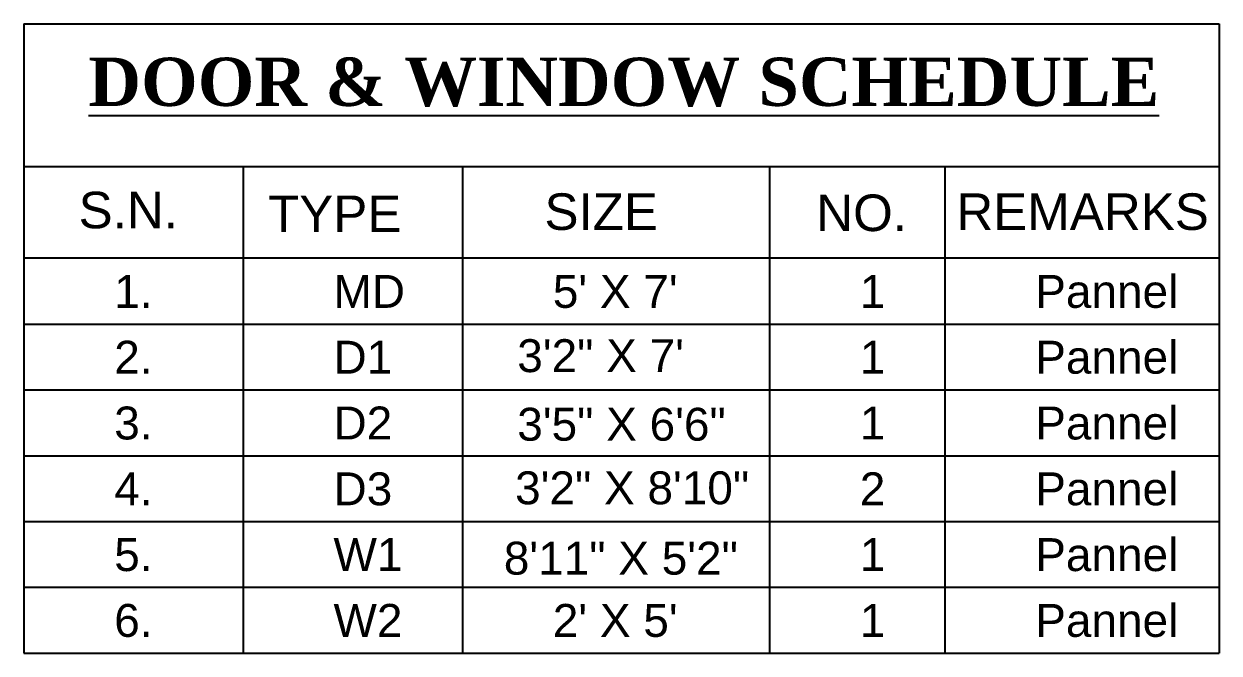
# Model space of a CAD drawing. Header units: inches. Extents: x -6800 to 96653, y -25814 to 17379.
# Drawn here: x 27116.2 to 27443.2, y -869.9 to -697.8 of the extents above; entities that cross this region are included whole.
import ezdxf

# ---------------------------------------------------------------- set-up
doc = ezdxf.new("R2010")
doc.units = ezdxf.units.IN
doc.header["$MEASUREMENT"] = 0
doc.styles.get("Standard").update_dxf_attribs({"font": 'arial.ttf'})

msp = doc.modelspace()

# ---------------------------------------------------------------- linework, layer by layer
at = {"transparency": 33554687}
for p, q in [((27116.18, -697.83), (27443.2, -697.83)), ((27116.18, -697.83), (27116.18, -869.94)), ((27443.2, -697.83), (27443.2, -869.94)), ((27116.18, -736.83), (27443.2, -736.83)), ((27176.18, -736.83), (27176.18, -869.94)), ((27236.18, -736.83), (27236.18, -869.94)), ((27320.18, -736.83), (27320.18, -869.94)), ((27368.18, -736.83), (27368.18, -869.94)), ((27116.18, -761.83), (27443.2, -761.83)), ((27116.18, -779.94), (27443.2, -779.94)), ((27116.18, -797.94), (27443.2, -797.94)), ((27116.18, -815.94), (27443.2, -815.94)), ((27116.18, -833.94), (27443.2, -833.94)), ((27116.18, -851.94), (27443.2, -851.94)), ((27116.18, -869.94), (27443.2, -869.94))]:
    msp.add_line(p, q, dxfattribs=at)

# ---------------------------------------------------------------- texts
at = {"transparency": 33554687, "attachment_point": 1}
for s, width, insert, char_height in [('{\\fTimes New Roman|b1|i0|c0|p18;\\LDOOR & WINDOW SCHEDULE}', 741.1261, (27133.84, -707.05), 13.2), ('S.N.', 45.0325, (27131.15, -743.74), 10), ('TYPE', 45.0325, (27182.98, -744.77), 10), ('SIZE', 45.0325, (27258.62, -744.18), 10), ('NO.', 45.0325, (27332.97, -744.5), 10), ('REMARKS', 45.0325, (27371.32, -744.18), 10), ('1.', 60, (27140.9, -766.5), 9), ('MD', 60, (27200.9, -766.5), 9), ("5' X 7'", 60, (27260.9, -766.5), 9), ('1', 60, (27344.9, -766.5), 9), ('Pannel', 60, (27392.9, -766.5), 9), ('2.', 60, (27140.9, -784.5), 9), ('D1', 60, (27200.9, -784.5), 9), ('3\'2" X 7\'', 60, (27251.17, -784.08), 9), ('1', 60, (27344.9, -784.5), 9), ('Pannel', 60, (27392.9, -784.5), 9), ('3.', 60, (27140.9, -802.5), 9), ('D2', 60, (27200.9, -802.5), 9), ('3\'5" X 6\'6"', 60, (27251.17, -802.84), 9), ('1', 60, (27344.9, -802.5), 9), ('Pannel', 60, (27392.9, -802.5), 9), ('4.', 60, (27140.9, -820.5), 9), ('D3', 60, (27200.9, -820.5), 9), ('3\'2" X 8\'10"', 68.2497, (27250.58, -820.23), 9), ('2', 60, (27344.9, -820.5), 9), ('Pannel', 60, (27392.9, -820.5), 9), ('5.', 60, (27140.9, -838.5), 9), ('W1', 60, (27200.9, -838.5), 9), ('8\'11" X 5\'2"', 69.3265, (27247.49, -839.47), 9), ('1', 60, (27344.9, -838.5), 9), ('Pannel', 60, (27392.9, -838.5), 9), ('6.', 60, (27140.9, -856.5), 9), ('W2', 60, (27200.9, -856.5), 9), ("2' X 5'", 60, (27260.9, -856.5), 9), ('1', 60, (27344.9, -856.5), 9), ('Pannel', 60, (27392.9, -856.5), 9)]:
    msp.add_mtext_dynamic_manual_height_columns(s, width=width, gutter_width=1, heights=[0], dxfattribs=dict(at, insert=insert, char_height=char_height))

doc.saveas('drawing.dxf')
